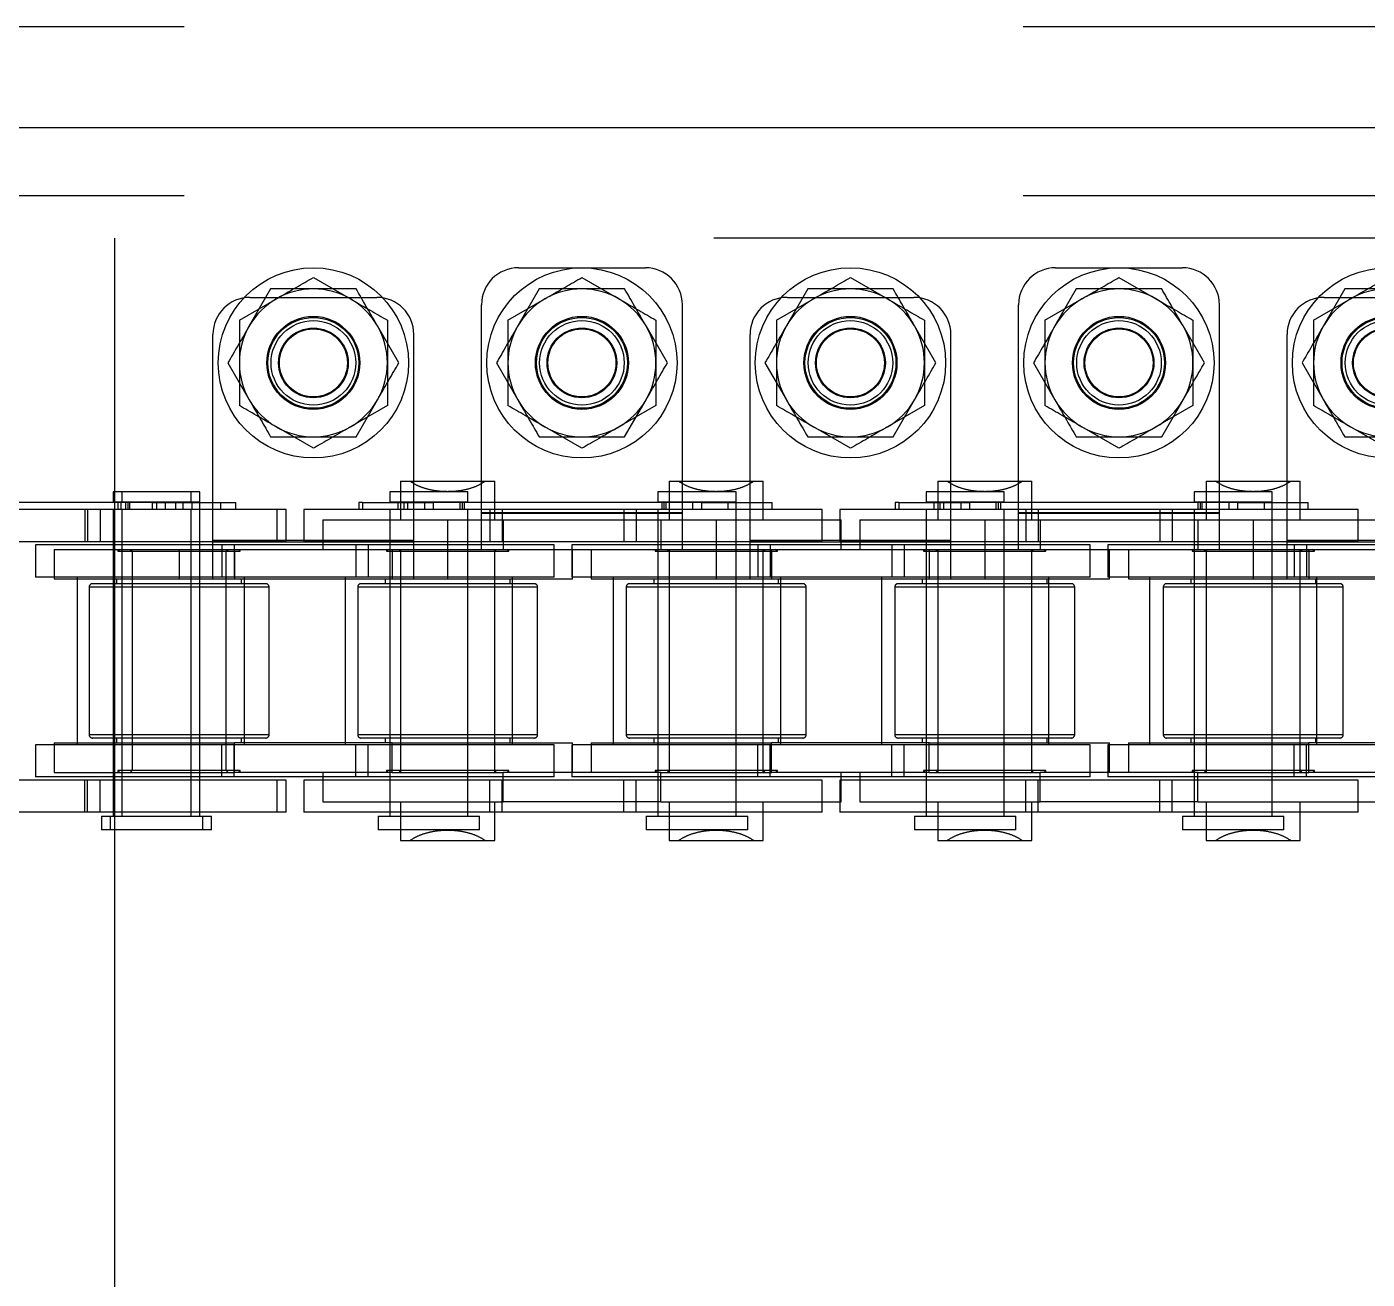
# Model space of a CAD drawing. Header units: metres. Extents: x 0 to 21025, y 0 to 14850.
# Drawn here: x 5514.1 to 5577.5, y 9272.1 to 9331.4 of the extents above; entities that cross this region are included whole.
import ezdxf

# ---------------------------------------------------------------- set-up
doc = ezdxf.new("R2010")
doc.units = ezdxf.units.M
doc.header["$LTSCALE"] = 25
doc.linetypes.add('HIDDEN2', pattern=[4.7625, 3.175, -1.5875])
doc.layers.add('SL4', color=4, linetype='Continuous')
doc.layers.add('ST1', color=7, linetype='HIDDEN2')

msp = doc.modelspace()

# ---------------------------------------------------------------- linework, layer by layer
at = {"layer": 'SL4'}
msp.add_line((4878.736, 9326.624), (5668.499, 9326.624), dxfattribs=at)
at = {"layer": 'ST1'}
for p, q in [((5878.736, 9331.386), (4878.736, 9331.386)), ((4878.736, 9326.624), (5668.499, 9326.624)), ((5878.736, 9323.386), (4878.736, 9323.386)), ((5518.254, 9321.384), (5518.254, 9266.384)), ((5625.974, 9321.384), (5518.254, 9321.384)), ((5537.364, 9319.984), (5543.364, 9319.984)), ((5562.764, 9319.984), (5568.764, 9319.984)), ((5527.664, 9319.525), (5529.414, 9318.515)), ((5540.364, 9319.525), (5542.114, 9318.515)), ((5553.064, 9319.525), (5554.814, 9318.515)), ((5565.764, 9319.525), (5567.514, 9318.515)), ((5525.643, 9318.984), (5524.633, 9317.234)), ((5524.664, 9318.584), (5530.664, 9318.584)), ((5538.343, 9318.984), (5537.333, 9317.234)), ((5551.043, 9318.984), (5550.033, 9317.234)), ((5550.064, 9318.584), (5556.064, 9318.584)), ((5563.743, 9318.984), (5562.733, 9317.234)), ((5576.443, 9318.984), (5575.433, 9317.234)), ((5575.464, 9318.584), (5581.464, 9318.584)), ((5524.164, 9317.504), (5525.914, 9318.515)), ((5535.614, 9308.409), (5535.614, 9318.234)), ((5536.864, 9317.504), (5538.614, 9318.515)), ((5545.114, 9308.409), (5545.114, 9318.234)), ((5549.564, 9317.504), (5551.314, 9318.515)), ((5561.014, 9308.409), (5561.014, 9318.234)), ((5562.264, 9317.504), (5564.014, 9318.515)), ((5570.514, 9308.409), (5570.514, 9318.234)), ((5574.964, 9317.504), (5576.714, 9318.515)), ((5522.914, 9307.009), (5522.914, 9316.834)), ((5531.705, 9315.484), (5530.695, 9317.234)), ((5532.414, 9307.009), (5532.414, 9316.834)), ((5544.405, 9315.484), (5543.395, 9317.234)), ((5548.314, 9307.009), (5548.314, 9316.834)), ((5557.105, 9315.484), (5556.095, 9317.234)), ((5557.814, 9307.009), (5557.814, 9316.834)), ((5569.805, 9315.484), (5568.795, 9317.234)), ((5573.714, 9307.009), (5573.714, 9316.834)), ((5523.622, 9315.484), (5524.633, 9313.734)), ((5536.322, 9315.484), (5537.333, 9313.734)), ((5549.022, 9315.484), (5550.033, 9313.734)), ((5561.722, 9315.484), (5562.733, 9313.734)), ((5574.422, 9315.484), (5575.433, 9313.734)), ((5531.164, 9313.463), (5529.414, 9312.452)), ((5529.685, 9311.984), (5530.695, 9313.734)), ((5543.864, 9313.463), (5542.114, 9312.452)), ((5542.385, 9311.984), (5543.395, 9313.734)), ((5556.564, 9313.463), (5554.814, 9312.452)), ((5555.085, 9311.984), (5556.095, 9313.734)), ((5569.264, 9313.463), (5567.514, 9312.452)), ((5567.785, 9311.984), (5568.795, 9313.734)), ((5527.664, 9311.442), (5525.914, 9312.452)), ((5540.364, 9311.442), (5538.614, 9312.452)), ((5553.064, 9311.442), (5551.314, 9312.452)), ((5565.764, 9311.442), (5564.014, 9312.452)), ((5578.464, 9311.442), (5576.714, 9312.452)), ((5531.789, 9309.884), (5532.234, 9309.884)), ((5531.789, 9309.884), (5531.789, 9308.059)), ((5532.234, 9309.884), (5535.794, 9309.884)), ((5535.794, 9309.884), (5536.239, 9309.884)), ((5536.239, 9308.059), (5536.239, 9309.884)), ((5544.489, 9309.884), (5544.934, 9309.884)), ((5544.489, 9309.884), (5544.489, 9308.059)), ((5544.934, 9309.884), (5548.494, 9309.884)), ((5548.494, 9309.884), (5548.939, 9309.884)), ((5548.939, 9308.059), (5548.939, 9309.884)), ((5557.189, 9309.884), (5557.634, 9309.884)), ((5557.189, 9309.884), (5557.189, 9308.059)), ((5557.634, 9309.884), (5561.194, 9309.884)), ((5561.194, 9309.884), (5561.639, 9309.884)), ((5561.639, 9308.059), (5561.639, 9309.884)), ((5569.889, 9309.884), (5570.334, 9309.884)), ((5569.889, 9309.884), (5569.889, 9308.059)), ((5570.334, 9309.884), (5573.894, 9309.884)), ((5573.894, 9309.884), (5574.339, 9309.884)), ((5574.339, 9308.059), (5574.339, 9309.884)), ((5521.879, 9309.384), (5518.189, 9309.384)), ((5518.189, 9309.384), (5518.189, 9308.91)), ((5518.605, 9309.384), (5518.605, 9308.91)), ((5522.295, 9309.384), (5521.879, 9309.384)), ((5521.879, 9308.91), (5521.879, 9309.384)), ((5522.295, 9308.91), (5522.295, 9309.384)), ((5531.287, 9309.384), (5531.283, 9309.384)), ((5531.283, 9309.384), (5531.283, 9308.91)), ((5534.973, 9309.384), (5531.287, 9309.384)), ((5534.973, 9308.91), (5534.973, 9309.384)), ((5543.965, 9309.384), (5543.962, 9309.384)), ((5543.962, 9309.384), (5543.962, 9308.91)), ((5547.652, 9309.384), (5543.965, 9309.384)), ((5547.652, 9308.91), (5547.652, 9309.384)), ((5556.643, 9309.384), (5556.64, 9309.384)), ((5556.64, 9309.384), (5556.64, 9308.91)), ((5560.33, 9309.384), (5556.643, 9309.384)), ((5560.33, 9308.91), (5560.33, 9309.384)), ((5569.321, 9309.384), (5569.318, 9309.384)), ((5569.318, 9309.384), (5569.318, 9308.91)), ((5573.008, 9309.384), (5569.321, 9309.384)), ((5573.008, 9308.91), (5573.008, 9309.384)), ((5520.034, 9308.873), (5507.334, 9308.873)), ((5516.859, 9308.541), (5510.509, 9308.541)), ((5516.859, 9308.541), (5516.859, 9307.021)), ((5525.954, 9308.541), (5516.859, 9308.541)), ((5516.989, 9308.541), (5516.989, 9307.021)), ((5517.573, 9308.541), (5517.573, 9307.021)), ((5518.189, 9308.91), (5521.879, 9308.91)), ((5518.189, 9308.541), (5518.189, 9307.021)), ((5518.189, 9308.541), (5518.189, 9294.042)), ((5518.415, 9308.873), (5518.415, 9308.541)), ((5518.558, 9308.91), (5518.558, 9308.541)), ((5518.605, 9308.541), (5518.605, 9307.021)), ((5518.605, 9308.541), (5518.605, 9294.042)), ((5518.782, 9308.873), (5518.782, 9308.541)), ((5518.886, 9308.873), (5518.886, 9308.541)), ((5518.974, 9308.91), (5518.974, 9308.541)), ((5520.034, 9308.873), (5520.034, 9308.541)), ((5520.034, 9308.873), (5523.265, 9308.873)), ((5520.243, 9308.873), (5520.243, 9308.541)), ((5520.658, 9308.873), (5520.658, 9308.541)), ((5521.141, 9308.873), (5521.141, 9308.541)), ((5521.51, 9308.541), (5521.51, 9308.91)), ((5521.879, 9308.91), (5522.295, 9308.91)), ((5521.879, 9307.021), (5521.879, 9308.541)), ((5521.879, 9294.042), (5521.879, 9308.541)), ((5521.926, 9308.541), (5521.926, 9308.91)), ((5522.295, 9307.021), (5522.295, 9308.873)), ((5522.295, 9294.042), (5522.295, 9308.541)), ((5523.265, 9308.873), (5523.265, 9308.541)), ((5523.265, 9308.873), (5524.002, 9308.873)), ((5524.002, 9308.541), (5524.002, 9308.873)), ((5526.37, 9308.541), (5525.954, 9308.541)), ((5525.954, 9307.021), (5525.954, 9308.541)), ((5526.37, 9307.021), (5526.37, 9308.541)), ((5536.59, 9308.541), (5527.208, 9308.541)), ((5527.208, 9308.541), (5527.208, 9307.021)), ((5529.817, 9308.873), (5529.817, 9308.541)), ((5529.989, 9308.873), (5529.817, 9308.873)), ((5529.989, 9308.873), (5529.989, 9308.541)), ((5529.989, 9308.873), (5533.336, 9308.873)), ((5531.283, 9308.91), (5534.973, 9308.91)), ((5531.283, 9308.541), (5531.283, 9307.021)), ((5531.283, 9308.541), (5531.283, 9294.042)), ((5531.652, 9308.91), (5531.652, 9308.541)), ((5531.937, 9308.873), (5531.937, 9308.541)), ((5532.11, 9308.873), (5532.11, 9308.541)), ((5532.921, 9308.873), (5532.921, 9308.541)), ((5533.336, 9308.873), (5533.336, 9308.541)), ((5546.014, 9308.873), (5533.336, 9308.873)), ((5534.604, 9308.541), (5534.604, 9308.91)), ((5534.693, 9308.873), (5534.693, 9308.541)), ((5534.796, 9308.873), (5534.796, 9308.541)), ((5534.973, 9307.021), (5534.973, 9308.541)), ((5534.973, 9294.042), (5534.973, 9308.541)), ((5535.614, 9308.409), (5545.114, 9308.409)), ((5535.614, 9306.659), (5535.614, 9308.409)), ((5536.006, 9308.541), (5536.006, 9307.021)), ((5536.59, 9308.541), (5536.59, 9307.021)), ((5542.929, 9308.541), (5536.59, 9308.541)), ((5542.345, 9308.541), (5542.345, 9307.021)), ((5542.929, 9308.541), (5542.929, 9307.021)), ((5551.727, 9308.541), (5542.929, 9308.541)), ((5543.962, 9308.91), (5547.652, 9308.91)), ((5543.962, 9308.541), (5543.962, 9307.021)), ((5543.962, 9308.541), (5543.962, 9294.042)), ((5544.139, 9308.873), (5544.139, 9308.541)), ((5544.242, 9308.873), (5544.242, 9308.541)), ((5544.331, 9308.91), (5544.331, 9308.541)), ((5545.114, 9306.659), (5545.114, 9308.409)), ((5545.599, 9308.873), (5545.599, 9308.541)), ((5546.014, 9308.873), (5546.014, 9308.541)), ((5546.014, 9308.873), (5549.359, 9308.873)), ((5547.283, 9308.541), (5547.283, 9308.91)), ((5547.652, 9307.021), (5547.652, 9308.873)), ((5547.652, 9294.042), (5547.652, 9308.541)), ((5549.359, 9308.541), (5549.359, 9308.873)), ((5551.727, 9307.021), (5551.727, 9308.541)), ((5561.947, 9308.541), (5552.565, 9308.541)), ((5552.565, 9308.541), (5552.565, 9307.021)), ((5555.173, 9308.873), (5555.173, 9308.541)), ((5555.346, 9308.873), (5555.173, 9308.873)), ((5555.346, 9308.873), (5555.346, 9308.541)), ((5555.346, 9308.873), (5558.693, 9308.873)), ((5556.64, 9308.91), (5560.33, 9308.91)), ((5556.64, 9308.541), (5556.64, 9307.021)), ((5556.64, 9308.541), (5556.64, 9294.042)), ((5557.009, 9308.91), (5557.009, 9308.541)), ((5557.294, 9308.873), (5557.294, 9308.541)), ((5557.466, 9308.873), (5557.466, 9308.541)), ((5558.277, 9308.873), (5558.277, 9308.541)), ((5558.693, 9308.873), (5558.693, 9308.541)), ((5571.371, 9308.873), (5558.693, 9308.873)), ((5559.961, 9308.541), (5559.961, 9308.91)), ((5560.05, 9308.873), (5560.05, 9308.541)), ((5560.153, 9308.873), (5560.153, 9308.541)), ((5560.33, 9307.021), (5560.33, 9308.541)), ((5560.33, 9294.042), (5560.33, 9308.541)), ((5561.014, 9306.659), (5561.014, 9308.409)), ((5561.014, 9308.409), (5570.514, 9308.409)), ((5561.362, 9308.541), (5561.362, 9307.021)), ((5561.947, 9308.541), (5561.947, 9307.021)), ((5568.286, 9308.541), (5561.947, 9308.541)), ((5567.702, 9308.541), (5567.702, 9307.021)), ((5568.286, 9308.541), (5568.286, 9307.021)), ((5577.083, 9308.541), (5568.286, 9308.541)), ((5569.318, 9308.91), (5573.008, 9308.91)), ((5569.318, 9308.541), (5569.318, 9307.021)), ((5569.318, 9308.541), (5569.318, 9294.042)), ((5569.495, 9308.873), (5569.495, 9308.541)), ((5569.599, 9308.873), (5569.599, 9308.541)), ((5569.687, 9308.91), (5569.687, 9308.541)), ((5570.514, 9306.659), (5570.514, 9308.409)), ((5570.956, 9308.873), (5570.956, 9308.541)), ((5571.371, 9308.873), (5571.371, 9308.541)), ((5571.371, 9308.873), (5574.715, 9308.873)), ((5572.639, 9308.541), (5572.639, 9308.91)), ((5573.008, 9307.021), (5573.008, 9308.873)), ((5573.008, 9294.042), (5573.008, 9308.541)), ((5574.715, 9308.541), (5574.715, 9308.873)), ((5577.083, 9307.021), (5577.083, 9308.541)), ((5528.109, 9308.059), (5534.014, 9308.059)), ((5528.109, 9308.059), (5528.109, 9306.659)), ((5534.014, 9308.059), (5534.014, 9306.659)), ((5534.014, 9308.059), (5535.614, 9308.059)), ((5535.614, 9308.371), (5545.114, 9308.371)), ((5535.614, 9308.059), (5545.114, 9308.059)), ((5536.636, 9308.059), (5536.636, 9306.659)), ((5544.092, 9308.059), (5544.092, 9306.659)), ((5545.114, 9308.059), (5546.714, 9308.059)), ((5546.714, 9308.059), (5546.714, 9306.659)), ((5546.714, 9308.059), (5552.619, 9308.059)), ((5552.619, 9306.659), (5552.619, 9308.059)), ((5553.509, 9308.059), (5559.414, 9308.059)), ((5553.509, 9308.059), (5553.509, 9306.659)), ((5559.414, 9308.059), (5559.414, 9306.659)), ((5559.414, 9308.059), (5561.014, 9308.059)), ((5561.014, 9308.371), (5570.514, 9308.371)), ((5561.014, 9308.059), (5570.514, 9308.059)), ((5562.036, 9308.059), (5562.036, 9306.659)), ((5569.492, 9308.059), (5569.492, 9306.659)), ((5570.514, 9308.059), (5572.114, 9308.059)), ((5572.114, 9308.059), (5572.114, 9306.659)), ((5572.114, 9308.059), (5578.019, 9308.059)), ((5516.859, 9307.021), (5510.509, 9307.021)), ((5523.912, 9306.869), (5514.53, 9306.869)), ((5514.53, 9306.869), (5514.53, 9305.349)), ((5515.409, 9306.659), (5521.314, 9306.659)), ((5515.409, 9306.659), (5515.409, 9305.259)), ((5525.954, 9307.021), (5516.859, 9307.021)), ((5518.421, 9306.659), (5518.421, 9306.57)), ((5518.51, 9306.659), (5518.421, 9306.57)), ((5518.421, 9306.57), (5524.206, 9306.57)), ((5518.605, 9306.869), (5518.605, 9305.349)), ((5519, 9306.659), (5519.089, 9306.57)), ((5519.089, 9306.57), (5519.089, 9296.198)), ((5521.314, 9306.659), (5521.314, 9305.259)), ((5521.314, 9306.659), (5522.914, 9306.659)), ((5522.295, 9305.349), (5522.295, 9306.869)), ((5522.914, 9307.096), (5532.414, 9307.096)), ((5522.914, 9307.009), (5532.414, 9307.009)), ((5522.914, 9305.259), (5522.914, 9307.009)), ((5522.914, 9306.659), (5532.414, 9306.659)), ((5523.328, 9306.869), (5523.328, 9305.349)), ((5523.539, 9306.57), (5523.628, 9306.659)), ((5523.539, 9296.198), (5523.539, 9306.57)), ((5523.912, 9306.869), (5523.912, 9305.349)), ((5530.251, 9306.869), (5523.912, 9306.869)), ((5523.936, 9306.659), (5523.936, 9305.259)), ((5524.206, 9306.57), (5524.117, 9306.659)), ((5524.206, 9306.57), (5524.206, 9306.659)), ((5526.37, 9307.021), (5525.954, 9307.021)), ((5536.59, 9307.021), (5527.208, 9307.021)), ((5529.667, 9306.869), (5529.667, 9305.349)), ((5530.251, 9306.869), (5530.251, 9305.349)), ((5539.048, 9306.869), (5530.251, 9306.869)), ((5531.121, 9306.659), (5531.121, 9306.57)), ((5531.21, 9306.659), (5531.121, 9306.57)), ((5531.121, 9306.57), (5536.906, 9306.57)), ((5531.283, 9306.869), (5531.283, 9305.349)), ((5531.392, 9306.659), (5531.392, 9305.259)), ((5531.7, 9306.659), (5531.789, 9306.57)), ((5531.789, 9306.659), (5531.789, 9296.109)), ((5531.789, 9306.57), (5531.789, 9296.198)), ((5532.414, 9305.259), (5532.414, 9307.009)), ((5532.414, 9306.659), (5534.014, 9306.659)), ((5534.014, 9306.659), (5535.614, 9306.659)), ((5534.014, 9306.659), (5534.014, 9305.259)), ((5534.973, 9305.349), (5534.973, 9306.869)), ((5535.614, 9306.659), (5545.114, 9306.659)), ((5536.239, 9296.109), (5536.239, 9306.659)), ((5536.239, 9306.57), (5536.328, 9306.659)), ((5536.239, 9296.198), (5536.239, 9306.57)), ((5542.929, 9307.021), (5536.59, 9307.021)), ((5536.906, 9306.57), (5536.817, 9306.659)), ((5536.906, 9306.57), (5536.906, 9306.659)), ((5539.048, 9305.349), (5539.048, 9306.869)), ((5549.268, 9306.869), (5539.887, 9306.869)), ((5539.887, 9306.869), (5539.887, 9305.349)), ((5539.919, 9305.259), (5539.919, 9306.659)), ((5540.809, 9306.659), (5540.809, 9305.259)), ((5551.727, 9307.021), (5542.929, 9307.021)), ((5543.821, 9306.659), (5543.821, 9306.57)), ((5543.91, 9306.659), (5543.821, 9306.57)), ((5543.821, 9306.57), (5549.606, 9306.57)), ((5543.962, 9306.869), (5543.962, 9305.349)), ((5544.4, 9306.659), (5544.489, 9306.57)), ((5544.489, 9306.659), (5544.489, 9296.109)), ((5544.489, 9306.57), (5544.489, 9296.198)), ((5545.114, 9306.659), (5546.714, 9306.659)), ((5546.714, 9306.659), (5546.714, 9305.259)), ((5546.714, 9306.659), (5548.314, 9306.659)), ((5547.652, 9305.349), (5547.652, 9306.869)), ((5548.314, 9307.096), (5557.814, 9307.096)), ((5548.314, 9305.259), (5548.314, 9307.009)), ((5548.314, 9307.009), (5557.814, 9307.009)), ((5548.314, 9306.659), (5557.814, 9306.659)), ((5548.684, 9306.869), (5548.684, 9305.349)), ((5548.939, 9296.109), (5548.939, 9306.659)), ((5548.939, 9306.57), (5549.028, 9306.659)), ((5548.939, 9296.198), (5548.939, 9306.57)), ((5549.268, 9306.869), (5549.268, 9305.349)), ((5555.608, 9306.869), (5549.268, 9306.869)), ((5549.336, 9306.659), (5549.336, 9305.259)), ((5549.606, 9306.57), (5549.517, 9306.659)), ((5549.606, 9306.57), (5549.606, 9306.659)), ((5561.947, 9307.021), (5552.565, 9307.021)), ((5555.023, 9306.869), (5555.023, 9305.349)), ((5555.608, 9306.869), (5555.608, 9305.349)), ((5564.405, 9306.869), (5555.608, 9306.869)), ((5556.61, 9306.659), (5556.521, 9306.57)), ((5556.521, 9306.659), (5556.521, 9306.57)), ((5556.521, 9306.57), (5562.306, 9306.57)), ((5556.64, 9306.869), (5556.64, 9305.349)), ((5556.792, 9306.659), (5556.792, 9305.259)), ((5557.1, 9306.659), (5557.189, 9306.57)), ((5557.189, 9306.659), (5557.189, 9296.109)), ((5557.189, 9306.57), (5557.189, 9296.198)), ((5557.814, 9305.259), (5557.814, 9307.009)), ((5557.814, 9306.659), (5559.414, 9306.659)), ((5559.414, 9306.659), (5561.014, 9306.659)), ((5559.414, 9306.659), (5559.414, 9305.259)), ((5560.33, 9305.349), (5560.33, 9306.869)), ((5561.014, 9306.659), (5570.514, 9306.659)), ((5561.639, 9296.109), (5561.639, 9306.659)), ((5561.639, 9306.57), (5561.728, 9306.659)), ((5561.639, 9296.198), (5561.639, 9306.57)), ((5568.286, 9307.021), (5561.947, 9307.021)), ((5562.306, 9306.57), (5562.217, 9306.659)), ((5562.306, 9306.57), (5562.306, 9306.659)), ((5564.405, 9305.349), (5564.405, 9306.869)), ((5574.625, 9306.869), (5565.243, 9306.869)), ((5565.243, 9306.869), (5565.243, 9305.349)), ((5565.319, 9305.259), (5565.319, 9306.659)), ((5566.209, 9306.659), (5566.209, 9305.259)), ((5577.083, 9307.021), (5568.286, 9307.021)), ((5569.221, 9306.659), (5569.221, 9306.57)), ((5569.31, 9306.659), (5569.221, 9306.57)), ((5569.221, 9306.57), (5575.006, 9306.57)), ((5569.318, 9306.869), (5569.318, 9305.349)), ((5569.8, 9306.659), (5569.889, 9306.57)), ((5569.889, 9306.659), (5569.889, 9296.109)), ((5569.889, 9306.57), (5569.889, 9296.198)), ((5570.514, 9306.659), (5572.114, 9306.659)), ((5572.114, 9306.659), (5572.114, 9305.259)), ((5572.114, 9306.659), (5573.714, 9306.659)), ((5573.008, 9305.349), (5573.008, 9306.869)), ((5573.714, 9307.096), (5583.214, 9307.096)), ((5573.714, 9307.009), (5583.214, 9307.009)), ((5573.714, 9305.259), (5573.714, 9307.009)), ((5573.714, 9306.659), (5583.214, 9306.659)), ((5574.041, 9306.869), (5574.041, 9305.349)), ((5574.339, 9296.109), (5574.339, 9306.659)), ((5574.339, 9306.57), (5574.428, 9306.659)), ((5574.339, 9296.198), (5574.339, 9306.57)), ((5574.625, 9306.869), (5574.625, 9305.349)), ((5580.964, 9306.869), (5574.625, 9306.869)), ((5574.736, 9306.659), (5574.736, 9305.259)), ((5575.006, 9306.57), (5574.917, 9306.659)), ((5575.006, 9306.57), (5575.006, 9306.659)), ((5523.912, 9305.349), (5514.53, 9305.349)), ((5515.409, 9305.259), (5521.314, 9305.259)), ((5516.49, 9305.349), (5516.49, 9297.419)), ((5518.359, 9305.259), (5518.359, 9305.034)), ((5518.605, 9305.349), (5518.605, 9297.419)), ((5521.314, 9305.259), (5522.914, 9305.259)), ((5522.295, 9297.419), (5522.295, 9305.349)), ((5522.914, 9305.259), (5532.414, 9305.259)), ((5530.251, 9305.349), (5523.912, 9305.349)), ((5524.269, 9305.034), (5524.269, 9305.259)), ((5524.41, 9297.419), (5524.41, 9305.349)), ((5529.168, 9305.349), (5529.168, 9297.419)), ((5539.048, 9305.349), (5530.251, 9305.349)), ((5531.059, 9305.259), (5531.059, 9305.034)), ((5531.283, 9305.349), (5531.283, 9297.419)), ((5532.414, 9305.259), (5534.014, 9305.259)), ((5534.014, 9305.259), (5539.919, 9305.259)), ((5534.973, 9297.419), (5534.973, 9305.349)), ((5536.969, 9305.034), (5536.969, 9305.259)), ((5537.088, 9297.419), (5537.088, 9305.349)), ((5549.268, 9305.349), (5539.887, 9305.349)), ((5540.809, 9305.259), (5546.714, 9305.259)), ((5541.847, 9305.349), (5541.847, 9297.419)), ((5543.759, 9305.259), (5543.759, 9305.034)), ((5543.962, 9305.349), (5543.962, 9297.419)), ((5546.714, 9305.259), (5548.314, 9305.259)), ((5547.652, 9297.419), (5547.652, 9305.349)), ((5548.314, 9305.259), (5557.814, 9305.259)), ((5555.608, 9305.349), (5549.268, 9305.349)), ((5549.669, 9305.034), (5549.669, 9305.259)), ((5549.767, 9297.419), (5549.767, 9305.349)), ((5554.525, 9305.349), (5554.525, 9297.419)), ((5564.405, 9305.349), (5555.608, 9305.349)), ((5556.459, 9305.259), (5556.459, 9305.034)), ((5556.64, 9305.349), (5556.64, 9297.419)), ((5557.814, 9305.259), (5559.414, 9305.259)), ((5559.414, 9305.259), (5565.319, 9305.259)), ((5560.33, 9297.419), (5560.33, 9305.349)), ((5562.369, 9305.034), (5562.369, 9305.259)), ((5562.445, 9297.419), (5562.445, 9305.349)), ((5574.625, 9305.349), (5565.243, 9305.349)), ((5566.209, 9305.259), (5572.114, 9305.259)), ((5567.203, 9305.349), (5567.203, 9297.419)), ((5569.159, 9305.259), (5569.159, 9305.034)), ((5569.318, 9305.349), (5569.318, 9297.419)), ((5572.114, 9305.259), (5573.714, 9305.259)), ((5573.008, 9297.419), (5573.008, 9305.349)), ((5573.714, 9305.259), (5583.214, 9305.259)), ((5580.964, 9305.349), (5574.625, 9305.349)), ((5575.069, 9305.034), (5575.069, 9305.259)), ((5575.123, 9297.419), (5575.123, 9305.349)), ((5517.059, 9304.879), (5517.059, 9297.888)), ((5525.569, 9304.879), (5517.106, 9304.879)), ((5525.414, 9305.034), (5517.214, 9305.034)), ((5525.569, 9297.888), (5525.569, 9304.879)), ((5529.759, 9304.879), (5529.759, 9297.888)), ((5538.269, 9304.879), (5529.806, 9304.879)), ((5538.114, 9305.034), (5529.914, 9305.034)), ((5538.269, 9297.888), (5538.269, 9304.879)), ((5542.459, 9304.879), (5542.459, 9297.888)), ((5550.969, 9304.879), (5542.506, 9304.879)), ((5550.814, 9305.034), (5542.614, 9305.034)), ((5550.969, 9297.888), (5550.969, 9304.879)), ((5555.159, 9304.879), (5555.159, 9297.888)), ((5563.669, 9304.879), (5555.206, 9304.879)), ((5563.514, 9305.034), (5555.314, 9305.034)), ((5563.669, 9297.888), (5563.669, 9304.879)), ((5567.859, 9304.879), (5567.859, 9297.888)), ((5576.369, 9304.879), (5567.906, 9304.879)), ((5576.214, 9305.034), (5568.014, 9305.034)), ((5576.369, 9297.888), (5576.369, 9304.879)), ((5525.569, 9297.888), (5517.106, 9297.888)), ((5525.414, 9297.733), (5517.214, 9297.733)), ((5518.359, 9297.733), (5518.359, 9297.509)), ((5524.269, 9297.509), (5524.269, 9297.733)), ((5538.269, 9297.888), (5529.806, 9297.888)), ((5538.114, 9297.733), (5529.914, 9297.733)), ((5531.059, 9297.733), (5531.059, 9297.509)), ((5536.969, 9297.509), (5536.969, 9297.733)), ((5550.969, 9297.888), (5542.506, 9297.888)), ((5550.814, 9297.733), (5542.614, 9297.733)), ((5543.759, 9297.733), (5543.759, 9297.509)), ((5549.669, 9297.509), (5549.669, 9297.733)), ((5563.669, 9297.888), (5555.206, 9297.888)), ((5563.514, 9297.733), (5555.314, 9297.733)), ((5556.459, 9297.733), (5556.459, 9297.509)), ((5562.369, 9297.509), (5562.369, 9297.733)), ((5576.369, 9297.888), (5567.906, 9297.888)), ((5576.214, 9297.733), (5568.014, 9297.733)), ((5569.159, 9297.733), (5569.159, 9297.509)), ((5575.069, 9297.509), (5575.069, 9297.733)), ((5523.912, 9297.419), (5514.53, 9297.419)), ((5514.53, 9297.419), (5514.53, 9295.899)), ((5515.409, 9297.509), (5523.936, 9297.509)), ((5515.409, 9297.509), (5515.409, 9296.109)), ((5518.605, 9297.419), (5518.605, 9295.899)), ((5522.295, 9295.899), (5522.295, 9297.419)), ((5523.328, 9295.899), (5523.328, 9297.419)), ((5523.912, 9295.899), (5523.912, 9297.419)), ((5530.251, 9297.419), (5523.912, 9297.419)), ((5523.936, 9296.109), (5523.936, 9297.509)), ((5523.936, 9296.109), (5523.936, 9297.509)), ((5531.392, 9297.509), (5523.936, 9297.509)), ((5529.667, 9295.899), (5529.667, 9297.419)), ((5530.251, 9295.899), (5530.251, 9297.419)), ((5539.048, 9297.419), (5530.251, 9297.419)), ((5531.283, 9297.419), (5531.283, 9295.899)), ((5531.392, 9296.109), (5531.392, 9297.509)), ((5531.392, 9296.109), (5531.392, 9297.509)), ((5531.392, 9297.509), (5539.919, 9297.509)), ((5534.973, 9295.899), (5534.973, 9297.419)), ((5539.048, 9295.899), (5539.048, 9297.419)), ((5549.268, 9297.419), (5539.887, 9297.419)), ((5539.887, 9297.419), (5539.887, 9295.899)), ((5539.919, 9296.109), (5539.919, 9297.509)), ((5540.809, 9297.509), (5549.336, 9297.509)), ((5540.809, 9297.509), (5540.809, 9296.109)), ((5543.962, 9297.419), (5543.962, 9295.899)), ((5547.652, 9295.899), (5547.652, 9297.419)), ((5548.684, 9295.899), (5548.684, 9297.419)), ((5549.268, 9295.899), (5549.268, 9297.419)), ((5555.608, 9297.419), (5549.268, 9297.419)), ((5549.336, 9296.109), (5549.336, 9297.509)), ((5549.336, 9296.109), (5549.336, 9297.509)), ((5556.792, 9297.509), (5549.336, 9297.509)), ((5555.023, 9295.899), (5555.023, 9297.419)), ((5555.608, 9295.899), (5555.608, 9297.419)), ((5564.405, 9297.419), (5555.608, 9297.419)), ((5556.64, 9297.419), (5556.64, 9295.899)), ((5556.792, 9296.109), (5556.792, 9297.509)), ((5556.792, 9296.109), (5556.792, 9297.509)), ((5556.792, 9297.509), (5565.319, 9297.509)), ((5560.33, 9295.899), (5560.33, 9297.419)), ((5564.405, 9295.899), (5564.405, 9297.419)), ((5574.625, 9297.419), (5565.243, 9297.419)), ((5565.243, 9297.419), (5565.243, 9295.899)), ((5565.319, 9296.109), (5565.319, 9297.509)), ((5566.209, 9297.509), (5574.736, 9297.509)), ((5566.209, 9297.509), (5566.209, 9296.109)), ((5569.318, 9297.419), (5569.318, 9295.899)), ((5573.008, 9295.899), (5573.008, 9297.419)), ((5574.041, 9295.899), (5574.041, 9297.419)), ((5574.625, 9295.899), (5574.625, 9297.419)), ((5580.964, 9297.419), (5574.625, 9297.419)), ((5574.736, 9296.109), (5574.736, 9297.509)), ((5574.736, 9296.109), (5574.736, 9297.509)), ((5582.192, 9297.509), (5574.736, 9297.509)), ((5516.859, 9295.747), (5510.509, 9295.747)), ((5523.912, 9295.899), (5514.53, 9295.899)), ((5515.409, 9296.109), (5523.936, 9296.109)), ((5516.859, 9294.227), (5516.859, 9295.747)), ((5525.954, 9295.747), (5516.859, 9295.747)), ((5516.989, 9294.227), (5516.989, 9295.747)), ((5517.573, 9294.227), (5517.573, 9295.747)), ((5518.189, 9295.747), (5518.189, 9294.227)), ((5524.206, 9296.198), (5518.421, 9296.198)), ((5518.421, 9296.198), (5518.421, 9296.109)), ((5518.421, 9296.198), (5518.51, 9296.109)), ((5518.605, 9295.747), (5518.605, 9294.227)), ((5519.089, 9296.198), (5519, 9296.109)), ((5521.879, 9294.227), (5521.879, 9295.747)), ((5522.295, 9294.227), (5522.295, 9295.747)), ((5523.628, 9296.109), (5523.539, 9296.198)), ((5530.251, 9295.899), (5523.912, 9295.899)), ((5531.392, 9296.109), (5523.936, 9296.109)), ((5524.117, 9296.109), (5524.206, 9296.198)), ((5524.206, 9296.109), (5524.206, 9296.198)), ((5526.37, 9295.747), (5525.954, 9295.747)), ((5525.954, 9294.227), (5525.954, 9295.747)), ((5526.37, 9294.227), (5526.37, 9295.747)), ((5536.59, 9295.747), (5527.208, 9295.747)), ((5527.208, 9295.747), (5527.208, 9294.227)), ((5528.109, 9296.109), (5528.109, 9294.709)), ((5539.048, 9295.899), (5530.251, 9295.899)), ((5536.906, 9296.198), (5531.121, 9296.198)), ((5531.121, 9296.198), (5531.121, 9296.109)), ((5531.121, 9296.198), (5531.21, 9296.109)), ((5531.283, 9295.747), (5531.283, 9294.227)), ((5531.392, 9296.109), (5536.636, 9296.109)), ((5531.789, 9296.198), (5531.7, 9296.109)), ((5534.973, 9294.227), (5534.973, 9295.747)), ((5536.006, 9294.227), (5536.006, 9295.747)), ((5536.328, 9296.109), (5536.239, 9296.198)), ((5536.59, 9294.227), (5536.59, 9295.747)), ((5542.929, 9295.747), (5536.59, 9295.747)), ((5536.636, 9294.709), (5536.636, 9296.109)), ((5536.636, 9294.709), (5536.636, 9296.109)), ((5544.092, 9296.109), (5536.636, 9296.109)), ((5536.817, 9296.109), (5536.906, 9296.198)), ((5536.906, 9296.109), (5536.906, 9296.198)), ((5549.268, 9295.899), (5539.887, 9295.899)), ((5542.345, 9294.227), (5542.345, 9295.747)), ((5542.929, 9294.227), (5542.929, 9295.747)), ((5551.727, 9295.747), (5542.929, 9295.747)), ((5549.606, 9296.198), (5543.821, 9296.198)), ((5543.821, 9296.198), (5543.91, 9296.109)), ((5543.821, 9296.198), (5543.821, 9296.109)), ((5543.962, 9295.747), (5543.962, 9294.227)), ((5544.092, 9294.709), (5544.092, 9296.109)), ((5544.092, 9294.709), (5544.092, 9296.109)), ((5544.092, 9296.109), (5549.336, 9296.109)), ((5544.092, 9296.109), (5549.336, 9296.109)), ((5544.489, 9296.198), (5544.4, 9296.109)), ((5547.652, 9294.227), (5547.652, 9295.747)), ((5549.028, 9296.109), (5548.939, 9296.198)), ((5555.608, 9295.899), (5549.268, 9295.899)), ((5556.792, 9296.109), (5549.336, 9296.109)), ((5549.517, 9296.109), (5549.606, 9296.198)), ((5549.606, 9296.109), (5549.606, 9296.198)), ((5551.727, 9294.227), (5551.727, 9295.747)), ((5561.947, 9295.747), (5552.565, 9295.747)), ((5552.565, 9295.747), (5552.565, 9294.227)), ((5552.619, 9294.709), (5552.619, 9296.109)), ((5553.509, 9296.109), (5553.509, 9294.709)), ((5564.405, 9295.899), (5555.608, 9295.899)), ((5562.306, 9296.198), (5556.521, 9296.198)), ((5556.521, 9296.198), (5556.521, 9296.109)), ((5556.521, 9296.198), (5556.61, 9296.109)), ((5556.64, 9295.747), (5556.64, 9294.227)), ((5556.792, 9296.109), (5562.036, 9296.109)), ((5556.792, 9296.109), (5562.036, 9296.109)), ((5557.189, 9296.198), (5557.1, 9296.109)), ((5560.33, 9294.227), (5560.33, 9295.747)), ((5561.362, 9294.227), (5561.362, 9295.747)), ((5561.728, 9296.109), (5561.639, 9296.198)), ((5561.947, 9294.227), (5561.947, 9295.747)), ((5568.286, 9295.747), (5561.947, 9295.747)), ((5562.036, 9294.709), (5562.036, 9296.109)), ((5562.036, 9294.709), (5562.036, 9296.109)), ((5569.492, 9296.109), (5562.036, 9296.109)), ((5562.217, 9296.109), (5562.306, 9296.198)), ((5562.306, 9296.109), (5562.306, 9296.198)), ((5574.625, 9295.899), (5565.243, 9295.899)), ((5567.702, 9294.227), (5567.702, 9295.747)), ((5568.286, 9294.227), (5568.286, 9295.747)), ((5577.083, 9295.747), (5568.286, 9295.747)), ((5575.006, 9296.198), (5569.221, 9296.198)), ((5569.221, 9296.198), (5569.221, 9296.109)), ((5569.221, 9296.198), (5569.31, 9296.109)), ((5569.318, 9295.747), (5569.318, 9294.227)), ((5569.492, 9294.709), (5569.492, 9296.109)), ((5569.492, 9294.709), (5569.492, 9296.109)), ((5569.492, 9296.109), (5574.736, 9296.109)), ((5569.492, 9296.109), (5574.736, 9296.109)), ((5569.889, 9296.198), (5569.8, 9296.109)), ((5573.008, 9294.227), (5573.008, 9295.747)), ((5574.428, 9296.109), (5574.339, 9296.198)), ((5580.964, 9295.899), (5574.625, 9295.899)), ((5582.192, 9296.109), (5574.736, 9296.109)), ((5574.917, 9296.109), (5575.006, 9296.198)), ((5575.006, 9296.109), (5575.006, 9296.198)), ((5577.083, 9294.227), (5577.083, 9295.747)), ((5528.109, 9294.709), (5536.636, 9294.709)), ((5531.789, 9294.709), (5531.789, 9292.884)), ((5536.239, 9292.884), (5536.239, 9294.709)), ((5544.092, 9294.709), (5536.636, 9294.709)), ((5544.092, 9294.709), (5552.619, 9294.709)), ((5544.489, 9294.709), (5544.489, 9292.884)), ((5548.939, 9292.884), (5548.939, 9294.709)), ((5553.509, 9294.709), (5562.036, 9294.709)), ((5557.189, 9294.709), (5557.189, 9292.884)), ((5561.639, 9292.884), (5561.639, 9294.709)), ((5569.492, 9294.709), (5562.036, 9294.709)), ((5569.492, 9294.709), (5578.019, 9294.709)), ((5569.889, 9294.709), (5569.889, 9292.884)), ((5574.339, 9292.884), (5574.339, 9294.709)), ((5516.859, 9294.227), (5510.509, 9294.227)), ((5525.954, 9294.227), (5516.859, 9294.227)), ((5517.636, 9294.042), (5522.433, 9294.042)), ((5517.636, 9294.042), (5517.636, 9293.384)), ((5518.052, 9294.042), (5518.052, 9293.384)), ((5522.433, 9294.042), (5522.849, 9294.042)), ((5522.433, 9293.384), (5522.433, 9294.042)), ((5522.849, 9293.384), (5522.849, 9294.042)), ((5526.37, 9294.227), (5525.954, 9294.227)), ((5536.59, 9294.227), (5527.208, 9294.227)), ((5530.73, 9294.042), (5535.527, 9294.042)), ((5530.73, 9294.042), (5530.73, 9293.384)), ((5535.527, 9293.384), (5535.527, 9294.042)), ((5542.929, 9294.227), (5536.59, 9294.227)), ((5551.727, 9294.227), (5542.929, 9294.227)), ((5543.408, 9294.042), (5548.205, 9294.042)), ((5543.408, 9294.042), (5543.408, 9293.384)), ((5548.205, 9293.384), (5548.205, 9294.042)), ((5561.947, 9294.227), (5552.565, 9294.227)), ((5556.087, 9294.042), (5560.884, 9294.042)), ((5556.087, 9294.042), (5556.087, 9293.384)), ((5560.884, 9293.384), (5560.884, 9294.042)), ((5568.286, 9294.227), (5561.947, 9294.227)), ((5577.083, 9294.227), (5568.286, 9294.227)), ((5568.765, 9294.042), (5573.562, 9294.042)), ((5568.765, 9294.042), (5568.765, 9293.384)), ((5573.562, 9293.384), (5573.562, 9294.042)), ((5522.433, 9293.384), (5517.636, 9293.384)), ((5522.849, 9293.384), (5522.433, 9293.384)), ((5530.734, 9293.384), (5530.73, 9293.384)), ((5535.527, 9293.384), (5530.734, 9293.384)), ((5543.412, 9293.384), (5543.408, 9293.384)), ((5548.205, 9293.384), (5543.412, 9293.384)), ((5556.091, 9293.384), (5556.087, 9293.384)), ((5560.884, 9293.384), (5556.091, 9293.384)), ((5568.769, 9293.384), (5568.765, 9293.384)), ((5573.562, 9293.384), (5568.769, 9293.384)), ((5531.789, 9292.884), (5532.234, 9292.884)), ((5532.234, 9292.884), (5535.794, 9292.884)), ((5535.794, 9292.884), (5536.239, 9292.884)), ((5544.489, 9292.884), (5544.934, 9292.884)), ((5544.934, 9292.884), (5548.494, 9292.884)), ((5548.494, 9292.884), (5548.939, 9292.884)), ((5557.189, 9292.884), (5557.634, 9292.884)), ((5557.634, 9292.884), (5561.194, 9292.884)), ((5561.194, 9292.884), (5561.639, 9292.884)), ((5569.889, 9292.884), (5570.334, 9292.884)), ((5570.334, 9292.884), (5573.894, 9292.884)), ((5573.894, 9292.884), (5574.339, 9292.884))]:
    msp.add_line(p, q, dxfattribs=at)
for centre, radius in [((5527.664, 9315.484), 4.5), ((5540.364, 9315.484), 4.5), ((5553.064, 9315.484), 4.5), ((5565.764, 9315.484), 4.5), ((5578.464, 9315.484), 4.5), ((5527.664, 9315.484), 2.2), ((5527.664, 9315.484), 2.15), ((5527.664, 9315.484), 2), ((5540.364, 9315.484), 2.2), ((5540.364, 9315.484), 2.15), ((5540.364, 9315.484), 2), ((5553.064, 9315.484), 2.2), ((5553.064, 9315.484), 2.15), ((5553.064, 9315.484), 2), ((5565.764, 9315.484), 2.2), ((5565.764, 9315.484), 2.15), ((5565.764, 9315.484), 2), ((5578.464, 9315.484), 2.2), ((5578.464, 9315.484), 2.15), ((5578.464, 9315.484), 2), ((5527.664, 9315.484), 1.65), ((5527.664, 9315.484), 1.61), ((5540.364, 9315.484), 1.65), ((5540.364, 9315.484), 1.61), ((5553.064, 9315.484), 1.65), ((5553.064, 9315.484), 1.61), ((5565.764, 9315.484), 1.65), ((5565.764, 9315.484), 1.61), ((5578.464, 9315.484), 1.65), ((5578.464, 9315.484), 1.61)]:
    msp.add_circle(centre, radius, dxfattribs=at)
for centre, radius, start, end in [((5537.364, 9318.234), 1.75, 90, 180), ((5543.364, 9318.234), 1.75, 0, 90), ((5562.764, 9318.234), 1.75, 90, 180), ((5568.764, 9318.234), 1.75, 0, 90), ((5524.664, 9316.834), 1.75, 90, 180), ((5527.664, 9315.484), 3.5, 90, 150), ((5527.664, 9315.484), 3.5, 30, 90), ((5530.664, 9316.834), 1.75, 0, 90), ((5540.364, 9315.484), 3.5, 90, 150), ((5540.364, 9315.484), 3.5, 30, 90), ((5550.064, 9316.834), 1.75, 90, 180), ((5553.064, 9315.484), 3.5, 90, 150), ((5553.064, 9315.484), 3.5, 30, 90), ((5556.064, 9316.834), 1.75, 0, 90), ((5565.764, 9315.484), 3.5, 90, 150), ((5565.764, 9315.484), 3.5, 30, 90), ((5575.464, 9316.834), 1.75, 90, 180), ((5578.464, 9315.484), 3.5, 90, 150), ((5527.664, 9315.484), 3.5, 150, 210), ((5527.664, 9315.484), 3.5, 330, 30), ((5540.364, 9315.484), 3.5, 150, 210), ((5540.364, 9315.484), 3.5, 330, 30), ((5553.064, 9315.484), 3.5, 150, 210), ((5553.064, 9315.484), 3.5, 330, 30), ((5565.764, 9315.484), 3.5, 150, 210), ((5565.764, 9315.484), 3.5, 330, 30), ((5578.464, 9315.484), 3.5, 150, 210), ((5527.664, 9315.484), 3.5, 210, 270), ((5527.664, 9315.484), 3.5, 270, 330), ((5540.364, 9315.484), 3.5, 210, 270), ((5540.364, 9315.484), 3.5, 270, 330), ((5553.064, 9315.484), 3.5, 210, 270), ((5553.064, 9315.484), 3.5, 270, 330), ((5565.764, 9315.484), 3.5, 210, 270), ((5565.764, 9315.484), 3.5, 270, 330), ((5578.464, 9315.484), 3.5, 210, 270), ((5517.214, 9304.879), 0.155, 90, 180), ((5525.414, 9304.879), 0.155, 0, 90), ((5529.914, 9304.879), 0.155, 90.00001, 180), ((5538.114, 9304.879), 0.155, 0, 89.99999), ((5542.614, 9304.879), 0.155, 90, 180), ((5550.814, 9304.879), 0.155, 0, 90), ((5555.314, 9304.879), 0.155, 90.00001, 180), ((5563.514, 9304.879), 0.155, 0, 89.99999), ((5568.014, 9304.879), 0.155, 90, 180), ((5576.214, 9304.879), 0.155, 0, 90), ((5517.214, 9297.888), 0.155, 180, 270), ((5525.414, 9297.888), 0.155, 270, 0), ((5529.914, 9297.888), 0.155, 180, 269.99999), ((5538.114, 9297.888), 0.155, 270.00001, 0), ((5542.614, 9297.888), 0.155, 180, 270), ((5550.814, 9297.888), 0.155, 270, 0), ((5555.314, 9297.888), 0.155, 180, 269.99999), ((5563.514, 9297.888), 0.155, 270.00001, 0), ((5568.014, 9297.888), 0.155, 180, 270), ((5576.214, 9297.888), 0.155, 270, 0)]:
    msp.add_arc(centre, radius, start, end, dxfattribs=at)
for points, knots in [([(5525.914, 9318.515), (5525.955, 9318.539), (5526.546, 9318.88), (5527.125, 9319.214), (5527.664, 9319.525)], [0, 0, 0, 0, 0.070174, 1, 1, 1, 1]), ([(5538.614, 9318.515), (5538.655, 9318.539), (5539.246, 9318.88), (5539.825, 9319.214), (5540.364, 9319.525)], [0, 0, 0, 0, 0.070174, 1, 1, 1, 1]), ([(5551.314, 9318.515), (5551.355, 9318.539), (5551.946, 9318.88), (5552.525, 9319.214), (5553.064, 9319.525)], [0, 0, 0, 0, 0.070174, 1, 1, 1, 1]), ([(5564.014, 9318.515), (5564.055, 9318.539), (5564.646, 9318.88), (5565.225, 9319.214), (5565.764, 9319.525)], [0, 0, 0, 0, 0.070174, 1, 1, 1, 1]), ([(5576.714, 9318.515), (5576.755, 9318.539), (5577.346, 9318.88), (5577.925, 9319.214), (5578.464, 9319.525)], [0, 0, 0, 0, 0.070174, 1, 1, 1, 1]), ([(5527.664, 9318.984), (5527.512, 9318.984), (5526.828, 9318.984), (5526.162, 9318.984), (5525.643, 9318.984)], [0, 0, 0, 0, 0.221869, 1, 1, 1, 1]), ([(5529.685, 9318.984), (5529.554, 9318.984), (5528.896, 9318.984), (5528.212, 9318.984), (5527.664, 9318.984)], [0, 0, 0, 0, 0.198275, 1, 1, 1, 1]), ([(5530.695, 9317.234), (5530.671, 9317.275), (5530.33, 9317.866), (5529.995, 9318.445), (5529.685, 9318.984)], [0, 0, 0, 0, 0.070174, 1, 1, 1, 1]), ([(5540.364, 9318.984), (5540.212, 9318.984), (5539.528, 9318.984), (5538.862, 9318.984), (5538.343, 9318.984)], [0, 0, 0, 0, 0.221869, 1, 1, 1, 1]), ([(5542.385, 9318.984), (5542.254, 9318.984), (5541.596, 9318.984), (5540.912, 9318.984), (5540.364, 9318.984)], [0, 0, 0, 0, 0.198275, 1, 1, 1, 1]), ([(5543.395, 9317.234), (5543.371, 9317.275), (5543.03, 9317.866), (5542.695, 9318.445), (5542.385, 9318.984)], [0, 0, 0, 0, 0.070174, 1, 1, 1, 1]), ([(5553.064, 9318.984), (5552.912, 9318.984), (5552.228, 9318.984), (5551.562, 9318.984), (5551.043, 9318.984)], [0, 0, 0, 0, 0.221869, 1, 1, 1, 1]), ([(5555.085, 9318.984), (5554.954, 9318.984), (5554.296, 9318.984), (5553.612, 9318.984), (5553.064, 9318.984)], [0, 0, 0, 0, 0.198275, 1, 1, 1, 1]), ([(5556.095, 9317.234), (5556.071, 9317.275), (5555.73, 9317.866), (5555.395, 9318.445), (5555.085, 9318.984)], [0, 0, 0, 0, 0.070174, 1, 1, 1, 1]), ([(5565.764, 9318.984), (5565.612, 9318.984), (5564.928, 9318.984), (5564.262, 9318.984), (5563.743, 9318.984)], [0, 0, 0, 0, 0.221869, 1, 1, 1, 1]), ([(5567.785, 9318.984), (5567.654, 9318.984), (5566.996, 9318.984), (5566.312, 9318.984), (5565.764, 9318.984)], [0, 0, 0, 0, 0.198275, 1, 1, 1, 1]), ([(5568.795, 9317.234), (5568.771, 9317.275), (5568.43, 9317.866), (5568.095, 9318.445), (5567.785, 9318.984)], [0, 0, 0, 0, 0.070174, 1, 1, 1, 1]), ([(5578.464, 9318.984), (5578.312, 9318.984), (5577.628, 9318.984), (5576.962, 9318.984), (5576.443, 9318.984)], [0, 0, 0, 0, 0.221869, 1, 1, 1, 1]), ([(5529.414, 9318.515), (5529.455, 9318.491), (5530.046, 9318.15), (5530.625, 9317.815), (5531.164, 9317.504)], [0, 0, 0, 0, 0.070174, 1, 1, 1, 1]), ([(5542.114, 9318.515), (5542.155, 9318.491), (5542.746, 9318.15), (5543.325, 9317.815), (5543.864, 9317.504)], [0, 0, 0, 0, 0.070174, 1, 1, 1, 1]), ([(5554.814, 9318.515), (5554.855, 9318.491), (5555.446, 9318.15), (5556.025, 9317.815), (5556.564, 9317.504)], [0, 0, 0, 0, 0.070174, 1, 1, 1, 1]), ([(5567.514, 9318.515), (5567.555, 9318.491), (5568.146, 9318.15), (5568.725, 9317.815), (5569.264, 9317.504)], [0, 0, 0, 0, 0.070174, 1, 1, 1, 1]), ([(5524.164, 9317.504), (5524.164, 9317.335), (5524.164, 9316.676), (5524.164, 9315.992), (5524.164, 9315.484)], [0, 0, 0, 0, 0.257551, 1, 1, 1, 1]), ([(5531.164, 9317.504), (5531.164, 9317.335), (5531.164, 9316.676), (5531.164, 9315.992), (5531.164, 9315.484)], [0, 0, 0, 0, 0.257551, 1, 1, 1, 1]), ([(5536.864, 9317.504), (5536.864, 9317.335), (5536.864, 9316.676), (5536.864, 9315.992), (5536.864, 9315.484)], [0, 0, 0, 0, 0.257551, 1, 1, 1, 1]), ([(5543.864, 9317.504), (5543.864, 9317.335), (5543.864, 9316.676), (5543.864, 9315.992), (5543.864, 9315.484)], [0, 0, 0, 0, 0.257551, 1, 1, 1, 1]), ([(5549.564, 9317.504), (5549.564, 9317.335), (5549.564, 9316.676), (5549.564, 9315.992), (5549.564, 9315.484)], [0, 0, 0, 0, 0.257551, 1, 1, 1, 1]), ([(5556.564, 9317.504), (5556.564, 9317.335), (5556.564, 9316.676), (5556.564, 9315.992), (5556.564, 9315.484)], [0, 0, 0, 0, 0.257551, 1, 1, 1, 1]), ([(5562.264, 9317.504), (5562.264, 9317.335), (5562.264, 9316.676), (5562.264, 9315.992), (5562.264, 9315.484)], [0, 0, 0, 0, 0.257551, 1, 1, 1, 1]), ([(5569.264, 9317.504), (5569.264, 9317.335), (5569.264, 9316.676), (5569.264, 9315.992), (5569.264, 9315.484)], [0, 0, 0, 0, 0.257551, 1, 1, 1, 1]), ([(5574.964, 9317.504), (5574.964, 9317.335), (5574.964, 9316.676), (5574.964, 9315.992), (5574.964, 9315.484)], [0, 0, 0, 0, 0.257551, 1, 1, 1, 1]), ([(5524.633, 9317.234), (5524.609, 9317.192), (5524.268, 9316.601), (5523.933, 9316.022), (5523.622, 9315.484)], [0, 0, 0, 0, 0.070174, 1, 1, 1, 1]), ([(5537.333, 9317.234), (5537.309, 9317.192), (5536.968, 9316.601), (5536.633, 9316.022), (5536.322, 9315.484)], [0, 0, 0, 0, 0.070174, 1, 1, 1, 1]), ([(5550.033, 9317.234), (5550.009, 9317.192), (5549.668, 9316.601), (5549.333, 9316.022), (5549.022, 9315.484)], [0, 0, 0, 0, 0.070174, 1, 1, 1, 1]), ([(5562.733, 9317.234), (5562.709, 9317.192), (5562.368, 9316.601), (5562.033, 9316.022), (5561.722, 9315.484)], [0, 0, 0, 0, 0.070174, 1, 1, 1, 1]), ([(5575.433, 9317.234), (5575.409, 9317.192), (5575.068, 9316.601), (5574.733, 9316.022), (5574.422, 9315.484)], [0, 0, 0, 0, 0.070174, 1, 1, 1, 1]), ([(5524.164, 9315.484), (5524.164, 9315.3), (5524.164, 9314.616), (5524.164, 9313.95), (5524.164, 9313.463)], [0, 0, 0, 0, 0.268634, 1, 1, 1, 1]), ([(5530.695, 9313.734), (5530.719, 9313.775), (5531.06, 9314.366), (5531.394, 9314.945), (5531.705, 9315.484)], [0, 0, 0, 0, 0.070174, 1, 1, 1, 1]), ([(5531.164, 9315.484), (5531.164, 9315.3), (5531.164, 9314.616), (5531.164, 9313.95), (5531.164, 9313.463)], [0, 0, 0, 0, 0.268634, 1, 1, 1, 1]), ([(5536.864, 9315.484), (5536.864, 9315.3), (5536.864, 9314.616), (5536.864, 9313.95), (5536.864, 9313.463)], [0, 0, 0, 0, 0.268634, 1, 1, 1, 1]), ([(5543.395, 9313.734), (5543.419, 9313.775), (5543.76, 9314.366), (5544.094, 9314.945), (5544.405, 9315.484)], [0, 0, 0, 0, 0.070174, 1, 1, 1, 1]), ([(5543.864, 9315.484), (5543.864, 9315.3), (5543.864, 9314.616), (5543.864, 9313.95), (5543.864, 9313.463)], [0, 0, 0, 0, 0.268634, 1, 1, 1, 1]), ([(5549.564, 9315.484), (5549.564, 9315.3), (5549.564, 9314.616), (5549.564, 9313.95), (5549.564, 9313.463)], [0, 0, 0, 0, 0.268634, 1, 1, 1, 1]), ([(5556.095, 9313.734), (5556.119, 9313.775), (5556.46, 9314.366), (5556.794, 9314.945), (5557.105, 9315.484)], [0, 0, 0, 0, 0.070174, 1, 1, 1, 1]), ([(5556.564, 9315.484), (5556.564, 9315.3), (5556.564, 9314.616), (5556.564, 9313.95), (5556.564, 9313.463)], [0, 0, 0, 0, 0.268634, 1, 1, 1, 1]), ([(5562.264, 9315.484), (5562.264, 9315.3), (5562.264, 9314.616), (5562.264, 9313.95), (5562.264, 9313.463)], [0, 0, 0, 0, 0.268634, 1, 1, 1, 1]), ([(5568.795, 9313.734), (5568.819, 9313.775), (5569.16, 9314.366), (5569.494, 9314.945), (5569.805, 9315.484)], [0, 0, 0, 0, 0.070174, 1, 1, 1, 1]), ([(5569.264, 9315.484), (5569.264, 9315.3), (5569.264, 9314.616), (5569.264, 9313.95), (5569.264, 9313.463)], [0, 0, 0, 0, 0.268634, 1, 1, 1, 1]), ([(5574.964, 9315.484), (5574.964, 9315.3), (5574.964, 9314.616), (5574.964, 9313.95), (5574.964, 9313.463)], [0, 0, 0, 0, 0.268634, 1, 1, 1, 1]), ([(5525.914, 9312.452), (5525.872, 9312.476), (5525.281, 9312.818), (5524.702, 9313.152), (5524.164, 9313.463)], [0, 0, 0, 0, 0.070174, 1, 1, 1, 1]), ([(5524.633, 9313.734), (5524.657, 9313.692), (5524.998, 9313.101), (5525.332, 9312.522), (5525.643, 9311.984)], [0, 0, 0, 0, 0.070174, 1, 1, 1, 1]), ([(5538.614, 9312.452), (5538.572, 9312.476), (5537.981, 9312.818), (5537.402, 9313.152), (5536.864, 9313.463)], [0, 0, 0, 0, 0.070174, 1, 1, 1, 1]), ([(5537.333, 9313.734), (5537.357, 9313.692), (5537.698, 9313.101), (5538.032, 9312.522), (5538.343, 9311.984)], [0, 0, 0, 0, 0.070174, 1, 1, 1, 1]), ([(5551.314, 9312.452), (5551.272, 9312.476), (5550.681, 9312.818), (5550.102, 9313.152), (5549.564, 9313.463)], [0, 0, 0, 0, 0.070174, 1, 1, 1, 1]), ([(5550.033, 9313.734), (5550.057, 9313.692), (5550.398, 9313.101), (5550.732, 9312.522), (5551.043, 9311.984)], [0, 0, 0, 0, 0.070174, 1, 1, 1, 1]), ([(5564.014, 9312.452), (5563.972, 9312.476), (5563.381, 9312.818), (5562.802, 9313.152), (5562.264, 9313.463)], [0, 0, 0, 0, 0.070174, 1, 1, 1, 1]), ([(5562.733, 9313.734), (5562.757, 9313.692), (5563.098, 9313.101), (5563.432, 9312.522), (5563.743, 9311.984)], [0, 0, 0, 0, 0.070174, 1, 1, 1, 1]), ([(5576.714, 9312.452), (5576.672, 9312.476), (5576.081, 9312.818), (5575.502, 9313.152), (5574.964, 9313.463)], [0, 0, 0, 0, 0.070174, 1, 1, 1, 1]), ([(5575.433, 9313.734), (5575.457, 9313.692), (5575.798, 9313.101), (5576.132, 9312.522), (5576.443, 9311.984)], [0, 0, 0, 0, 0.070174, 1, 1, 1, 1]), ([(5529.414, 9312.452), (5529.372, 9312.429), (5528.781, 9312.087), (5528.202, 9311.753), (5527.664, 9311.442)], [0, 0, 0, 0, 0.070174, 1, 1, 1, 1]), ([(5542.114, 9312.452), (5542.072, 9312.429), (5541.481, 9312.087), (5540.902, 9311.753), (5540.364, 9311.442)], [0, 0, 0, 0, 0.070174, 1, 1, 1, 1]), ([(5554.814, 9312.452), (5554.772, 9312.429), (5554.181, 9312.087), (5553.602, 9311.753), (5553.064, 9311.442)], [0, 0, 0, 0, 0.070174, 1, 1, 1, 1]), ([(5567.514, 9312.452), (5567.472, 9312.429), (5566.881, 9312.087), (5566.302, 9311.753), (5565.764, 9311.442)], [0, 0, 0, 0, 0.070174, 1, 1, 1, 1]), ([(5525.643, 9311.984), (5526.162, 9311.984), (5526.828, 9311.984), (5527.512, 9311.984), (5527.664, 9311.984)], [0, 0, 0, 0, 0.778131, 1, 1, 1, 1]), ([(5527.664, 9311.984), (5528.212, 9311.984), (5528.896, 9311.984), (5529.554, 9311.984), (5529.685, 9311.984)], [0, 0, 0, 0, 0.801725, 1, 1, 1, 1]), ([(5538.343, 9311.984), (5538.862, 9311.984), (5539.528, 9311.984), (5540.212, 9311.984), (5540.364, 9311.984)], [0, 0, 0, 0, 0.778131, 1, 1, 1, 1]), ([(5540.364, 9311.984), (5540.912, 9311.984), (5541.596, 9311.984), (5542.254, 9311.984), (5542.385, 9311.984)], [0, 0, 0, 0, 0.801725, 1, 1, 1, 1]), ([(5551.043, 9311.984), (5551.562, 9311.984), (5552.228, 9311.984), (5552.912, 9311.984), (5553.064, 9311.984)], [0, 0, 0, 0, 0.778131, 1, 1, 1, 1]), ([(5553.064, 9311.984), (5553.612, 9311.984), (5554.296, 9311.984), (5554.954, 9311.984), (5555.085, 9311.984)], [0, 0, 0, 0, 0.801725, 1, 1, 1, 1]), ([(5563.743, 9311.984), (5564.262, 9311.984), (5564.928, 9311.984), (5565.612, 9311.984), (5565.764, 9311.984)], [0, 0, 0, 0, 0.778131, 1, 1, 1, 1]), ([(5565.764, 9311.984), (5566.312, 9311.984), (5566.996, 9311.984), (5567.654, 9311.984), (5567.785, 9311.984)], [0, 0, 0, 0, 0.801725, 1, 1, 1, 1]), ([(5576.443, 9311.984), (5576.962, 9311.984), (5577.628, 9311.984), (5578.312, 9311.984), (5578.464, 9311.984)], [0, 0, 0, 0, 0.778131, 1, 1, 1, 1]), ([(5535.794, 9309.884), (5535.682, 9309.812), (5535.463, 9309.67), (5535.023, 9309.513), (5534.534, 9309.413), (5534.014, 9309.379), (5533.493, 9309.413), (5533.004, 9309.513), (5532.564, 9309.67), (5532.345, 9309.812), (5532.234, 9309.884)], [0, 0, 0, 0, 0.130043, 0.255982, 0.379107, 0.5, 0.620893, 0.744018, 0.869957, 1, 1, 1, 1]), ([(5548.494, 9309.884), (5548.382, 9309.812), (5548.163, 9309.67), (5547.723, 9309.513), (5547.234, 9309.413), (5546.714, 9309.379), (5546.193, 9309.413), (5545.704, 9309.513), (5545.264, 9309.67), (5545.045, 9309.812), (5544.934, 9309.884)], [0, 0, 0, 0, 0.130043, 0.255982, 0.379107, 0.5, 0.620893, 0.744018, 0.869957, 1, 1, 1, 1]), ([(5561.194, 9309.884), (5561.082, 9309.812), (5560.863, 9309.67), (5560.423, 9309.513), (5559.934, 9309.413), (5559.414, 9309.379), (5558.893, 9309.413), (5558.404, 9309.513), (5557.964, 9309.67), (5557.745, 9309.812), (5557.634, 9309.884)], [0, 0, 0, 0, 0.130043, 0.255982, 0.379107, 0.5, 0.620893, 0.744018, 0.869957, 1, 1, 1, 1]), ([(5573.894, 9309.884), (5573.782, 9309.812), (5573.563, 9309.67), (5573.123, 9309.513), (5572.634, 9309.413), (5572.114, 9309.379), (5571.593, 9309.413), (5571.104, 9309.513), (5570.664, 9309.67), (5570.445, 9309.812), (5570.334, 9309.884)], [0, 0, 0, 0, 0.130043, 0.255982, 0.379107, 0.5, 0.620893, 0.744018, 0.869957, 1, 1, 1, 1]), ([(5532.234, 9292.884), (5532.345, 9292.956), (5532.564, 9293.097), (5533.004, 9293.254), (5533.493, 9293.355), (5534.014, 9293.388), (5534.534, 9293.355), (5535.023, 9293.254), (5535.463, 9293.097), (5535.682, 9292.956), (5535.794, 9292.884)], [0, 0, 0, 0, 0.130043, 0.255982, 0.379107, 0.5, 0.620893, 0.744018, 0.869957, 1, 1, 1, 1]), ([(5544.934, 9292.884), (5545.045, 9292.956), (5545.264, 9293.097), (5545.704, 9293.254), (5546.193, 9293.355), (5546.714, 9293.388), (5547.234, 9293.355), (5547.723, 9293.254), (5548.163, 9293.097), (5548.382, 9292.956), (5548.494, 9292.884)], [0, 0, 0, 0, 0.130043, 0.255982, 0.379107, 0.5, 0.620893, 0.744018, 0.869957, 1, 1, 1, 1]), ([(5557.634, 9292.884), (5557.745, 9292.956), (5557.964, 9293.097), (5558.404, 9293.254), (5558.893, 9293.355), (5559.414, 9293.388), (5559.934, 9293.355), (5560.423, 9293.254), (5560.863, 9293.097), (5561.082, 9292.956), (5561.194, 9292.884)], [0, 0, 0, 0, 0.130043, 0.255982, 0.379107, 0.5, 0.620893, 0.744018, 0.869957, 1, 1, 1, 1]), ([(5570.334, 9292.884), (5570.445, 9292.956), (5570.664, 9293.097), (5571.104, 9293.254), (5571.593, 9293.355), (5572.114, 9293.388), (5572.634, 9293.355), (5573.123, 9293.254), (5573.563, 9293.097), (5573.782, 9292.956), (5573.894, 9292.884)], [0, 0, 0, 0, 0.130043, 0.255982, 0.379107, 0.5, 0.620893, 0.744018, 0.869957, 1, 1, 1, 1])]:
    msp.add_open_spline(points, degree=3, knots=knots, dxfattribs=at)

doc.saveas('drawing.dxf')
